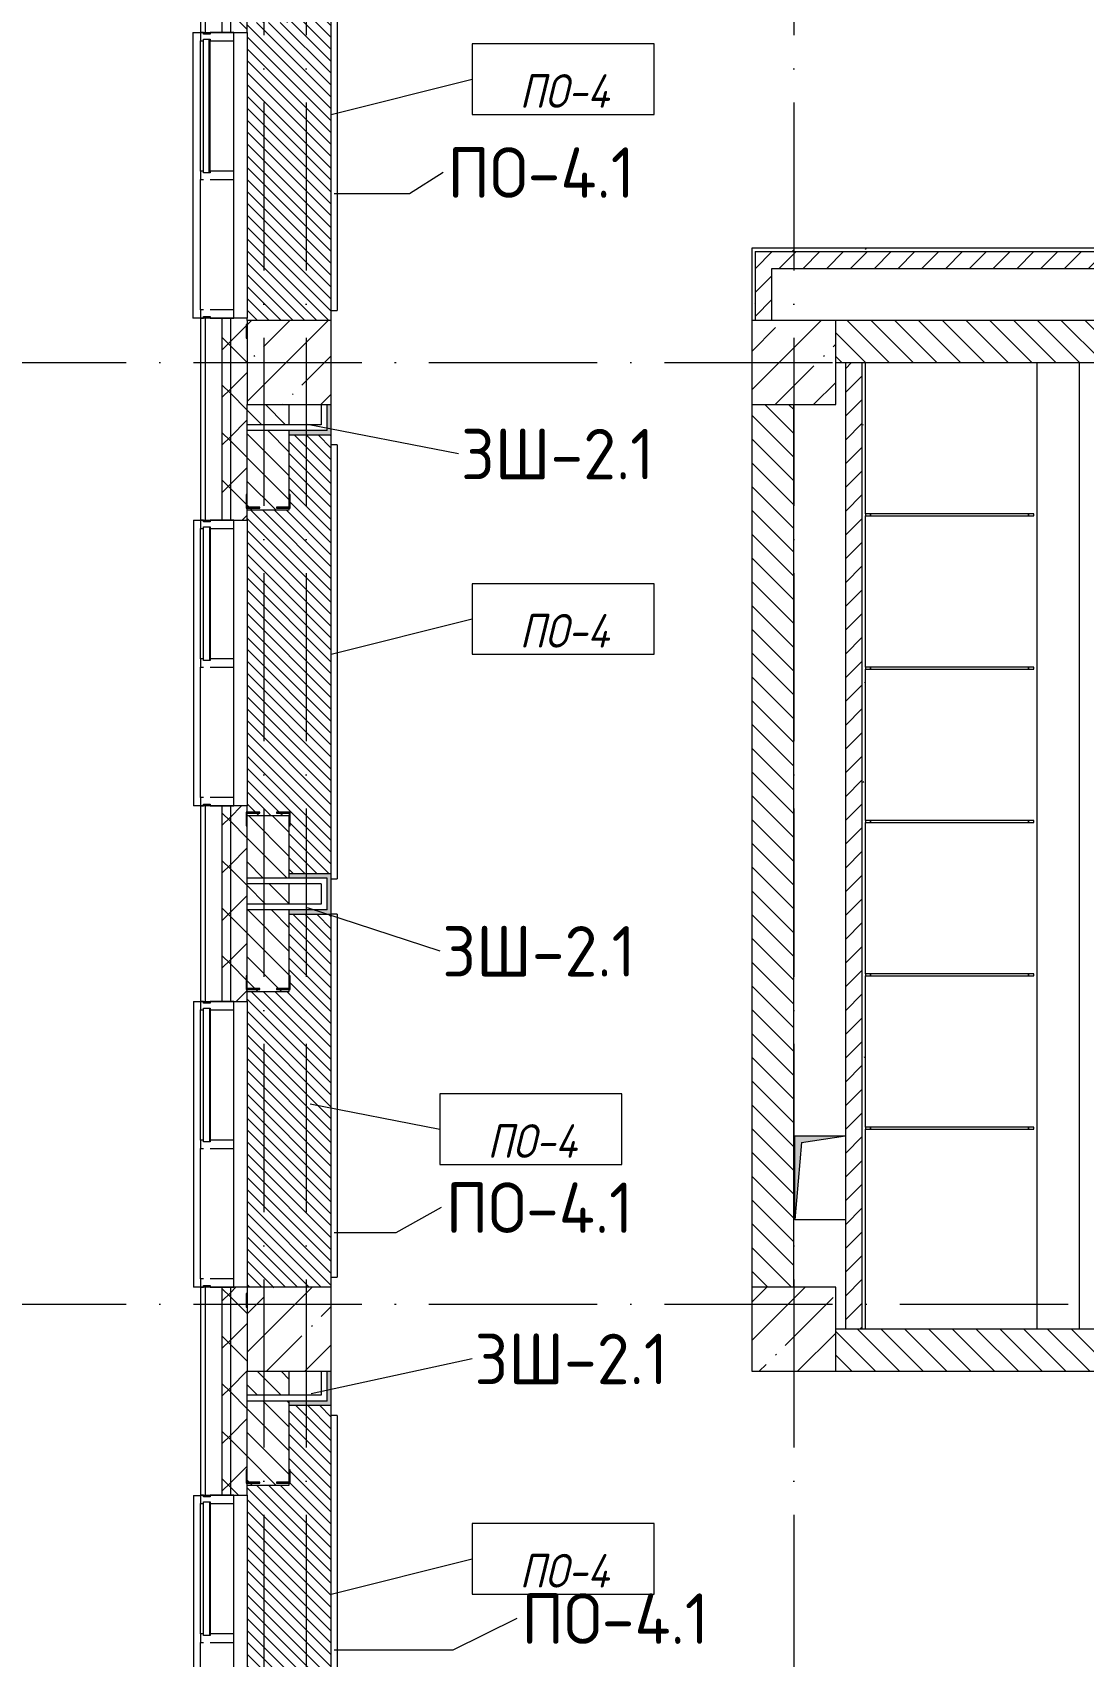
# Model space of a CAD drawing. Header units: millimetres. Extents: x -6467 to 105918, y -7090 to 92481.
# Drawn here: x 73224 to 79473, y 44235 to 53894 of the extents above; entities that cross this region are included whole.
import ezdxf

# ---------------------------------------------------------------- set-up
doc = ezdxf.new("R2010")
doc.units = ezdxf.units.MM
doc.linetypes.add('50_200_ШТРИХ_1Т_ш5_п1_п1_', pattern=[1400, 1000, -200, 0, -200])
for name, color, linetype, lineweight in [('A-FLOR', 7, 'Continuous', 9), ('A-FLOR-IDEN', 7, 'Continuous', 9), ('A-GLAZ', 7, 'Continuous', 5), ('A-GLAZ-CWMG', 7, 'Continuous', 9), ('A-GLAZ-CWMG-1', 7, 'Continuous', 20), ('A-WALL', 7, 'Continuous', 5), ('A-WALL-FNSH-1', 7, 'Continuous', 5), ('A-WALL-IDEN', 7, 'Continuous', 9), ('I-WALL', 7, 'Continuous', 5), ('S-COLS', 7, 'Continuous', 9), ('S-COLS-1', 7, 'Continuous', 5)]:
    doc.layers.add(name, color=color, linetype=linetype, lineweight=lineweight)
for name, color, linetype, lineweight, true_color in [('A-FLOR-PATT-1', 7, 'Continuous', 5, 0xd61c12), ('A-GENM-1', 7, 'Continuous', 9, 0xaaaaaa), ('A-GENM-2', 7, 'Continuous', 20, 0xaaaaaa), ('A-WALL-1', 7, 'Continuous', 5, 0x77b143), ('I-WALL-1', 7, 'Continuous', 5, 0x787878), ('M-EQPM-1', 7, 'Continuous', 9, 0xaaaaaa), ('M-EQPM-2', 7, 'Continuous', 9, 0xe2e2e2), ('Оси-3', 7, '50_200_ШТРИХ_1Т_ш5_п1_п1_', 9, 0xaaaaaa)]:
    doc.layers.add(name, color=color, linetype=linetype, lineweight=lineweight, true_color=true_color)
doc.styles.add('GOST Common', font='GOST_Common.ttf', dxfattribs={"height": 300})
doc.styles.add('GOST Common_I', font='GOST_Common Italic.ttf', dxfattribs={"width": 0.9, "height": 200})
pattern_1 = [(135, (0, 0), (-70.71068, -70.71068), [])]
pattern_2 = [(45, (0, 0), (-141.42136, 141.42136), []), (135, (0, 0), (-141.42136, -141.42136), [])]
pattern_3 = [(45, (0, 0), (-70.71068, 70.71068), [])]
pattern_4 = [(0, (0, 0), (406.4, 101.6), [6.706, -298.094, 6.706, -298.094, -1625.6]), (0, (0, 0), (406.4, 101.6), [-609.6, 6.706, -602.894, 6.706, -298.094, -711.2]), (0, (0, 0), (406.4, 101.6), [-1524, 6.706, -196.494, 6.706, -501.294]), (120, (152.4, 50.8), (-291.18818, 301.15272), [6.706, -298.094, 6.706, -298.094, -1625.6]), (120, (152.4, 50.8), (-291.18818, 301.15272), [-609.6, 6.706, -602.894, 6.706, -298.094, -711.2]), (120, (152.4, 50.8), (-291.18818, 301.15272), [-1524, 6.706, -196.494, 6.706, -501.294]), (240, (203.2, 254), (-115.21182, -402.75272), [6.706, -298.094, 6.706, -298.094, -1625.6]), (240, (203.2, 254), (-115.21182, -402.75272), [-609.6, 6.706, -602.894, 6.706, -298.094, -711.2]), (240, (203.2, 254), (-115.21182, -402.75272), [-1524, 6.706, -196.494, 6.706, -501.294])]

# ---------------------------------------------------------------- blocks, each defined once
blk = doc.blocks.new('BSC_Колонна _Прямоугольная - 500х500-V43-АИ_План этажа Радиаторы_2')
at = {"layer": 'S-COLS-1'}
h = blk.add_hatch(dxfattribs=at)
h.set_pattern_fill('FP_71', color=256, style=0, pattern_type=2)
h.set_pattern_definition([(315, (-51931.04, 74750), (228.0985, 228.0985), []), (315, (-51931.04, 74521.9), (228.0985, 228.0985), [403.225, -80.645, 6.706, -73.939])])
h.paths.add_polyline_path([(-250, 250), (-250, -250), (250, -250), (250, 250), (-152.2, 250)])
for p, q in [((250, 250), (-250, 250)), ((-250, 250), (-250, -250)), ((250, -250), (250, 250)), ((-250, -250), (250, -250))]:
    blk.add_line(p, q, dxfattribs=at)
blk = doc.blocks.new('BSC_Колонна _Прямоугольная - 500х500-22407420-АИ_План этажа Радиаторы_2')
at = {"layer": 'S-COLS-1'}
h = blk.add_hatch(dxfattribs=at)
h.set_pattern_fill('FP_134', color=256, style=0, pattern_type=2)
h.set_pattern_definition([(45, (-77750, -51931.04), (-228.0985, 228.0985), []), (45, (-77521.9, -51931.04), (-228.0985, 228.0985), [403.225, -80.645, 6.706, -73.939])])
h.paths.add_polyline_path([(-250, -250), (250, -250), (250, 250), (-250, 250)])
for p, q in [((250, 250), (-250, 250)), ((-250, 250), (-250, -250)), ((250, -250), (250, 250)), ((-250, -250), (250, -250))]:
    blk.add_line(p, q, dxfattribs=at)
blk = doc.blocks.new('Прямоугольный импост - Импост структурный с накладкой - 180мм-22437111-АИ_План этажа Радиаторы_2')
at = {"layer": 'A-GLAZ-CWMG-1'}
for p, q in [((-50, 0), (-50, 17)), ((-50, 17), (0, 17)), ((0, 0), (-10, 0)), ((-10, 0), (-10, -40)), ((0, 17), (0, 0)), ((-50, -180), (-50, -40)), ((-10, -40), (0, -40)), ((0, -40), (0, -180)), ((0, -180), (-50, -180))]:
    blk.add_line(p, q, dxfattribs=at)
blk = doc.blocks.new('Прямоугольный импост - Импост структурный с накладкой - 180мм-V236-АИ_План этажа Радиаторы_2')
at = {"layer": 'A-GLAZ-CWMG'}
for p, q in [((74223, 53069), (74223, 53844)), ((74240, 53069), (74240, 53844)), ((74277, 53844), (74280, 53844)), ((74280, 53069), (74280, 53844)), ((74420, 53069), (74420, 53844)), ((74280, 53069), (74277, 53069))]:
    blk.add_line(p, q, dxfattribs=at)
blk = doc.blocks.new('Прямоугольный импост - Импост структурный с накладкой - 180мм-V231-АИ_План этажа Радиаторы_2')
at = {"layer": 'A-GLAZ-CWMG'}
for p, q in [((49825, 55111), (49050, 55111)), ((49825, 54931), (49050, 54931)), ((49825, 54914), (49050, 54914))]:
    blk.add_line(p, q, dxfattribs=at)
blk = doc.blocks.new('Прямоугольный импост - Импост структурный с накладкой - 180мм-V232-АИ_План этажа Радиаторы_2')
at = {"layer": 'A-GLAZ-CWMG'}
for p, q in [((6637, 55111), (5862, 55111)), ((6637, 54914), (5862, 54914))]:
    blk.add_line(p, q, dxfattribs=at)
blk = doc.blocks.new('Прямоугольный импост - Импост структурный с накладкой - 180мм-V237-АИ_План этажа Радиаторы_2')
at = {"layer": 'A-GLAZ-CWMG-1'}
for p, q in [((-25, 0), (-25, 17)), ((-25, 17), (25, 17)), ((-15, 0), (-25, 0)), ((-15, -40), (-15, 0)), ((25, 17), (25, 0)), ((-25, -180), (-25, -40)), ((-25, -40), (-15, -40)), ((25, -40), (25, -180)), ((25, -180), (-25, -180))]:
    blk.add_line(p, q, dxfattribs=at)
blk = doc.blocks.new('Прямоугольный импост - Импост структурный с накладкой - 180мм-22437157-АИ_План этажа Радиаторы_2')
at = {"layer": 'A-GLAZ-CWMG-1'}
for p, q in [((0, 17), (-50, 17)), ((-50, 17), (-50, 0)), ((-50, 0), (-40, 0)), ((-40, 0), (-40, -40)), ((-10, -40), (-10, 0)), ((-10, 0), (0, 0)), ((0, 0), (0, 17)), ((-40, -40), (-50, -40)), ((-50, -40), (-50, -180)), ((0, -40), (-10, -40)), ((0, -180), (0, -40)), ((-50, -180), (0, -180))]:
    blk.add_line(p, q, dxfattribs=at)
blk = doc.blocks.new('BSC_Колонна _Прямоугольная - 500х500-V319-АИ_План этажа Радиаторы_2')
at = {"layer": 'S-COLS-1'}
h = blk.add_hatch(dxfattribs=at)
h.set_pattern_fill('FP_215', color=256, style=0, pattern_type=2)
h.set_pattern_definition([(315, (-46181.04, 74750), (228.0985, 228.0985), []), (315, (-46181.04, 74521.9), (228.0985, 228.0985), [403.225, -80.645, 6.706, -73.939])])
h.paths.add_polyline_path([(-250, 250), (-250, -250), (250, -250), (250, 250), (-33.6, 250)])
for p, q in [((250, 250), (-250, 250)), ((-250, 250), (-250, -250)), ((250, -250), (250, 250)), ((-250, -250), (250, -250))]:
    blk.add_line(p, q, dxfattribs=at)
blk = doc.blocks.new('BSC_Колонна _Прямоугольная - 500х500-V320-АИ_План этажа Радиаторы_2')
at = {"layer": 'S-COLS-1'}
h = blk.add_hatch(dxfattribs=at)
h.set_pattern_fill('FP_216', color=256, style=0, pattern_type=2)
h.set_pattern_definition([(45, (-77750, -46181.04), (-228.0985, 228.0985), []), (45, (-77521.9, -46181.04), (-228.0985, 228.0985), [403.225, -80.645, 6.706, -73.939])])
h.paths.add_polyline_path([(-250, -250), (250, -250), (250, 250), (-250, 250)])
for p, q in [((250, 250), (-250, 250)), ((-250, 250), (-250, -250)), ((250, -250), (250, 250)), ((-250, -250), (250, -250))]:
    blk.add_line(p, q, dxfattribs=at)
blk = doc.blocks.new('Канал вертикальный прямоугольный - Шахта - значок проема-24087364-АИ_План этажа Радиаторы_2')
at = {"layer": 'M-EQPM-2'}
blk.add_hatch(color=256, dxfattribs=at).paths.add_polyline_path([(-150, -250), (-110, 210), (150, 250), (-150, 250)])
at = {"layer": 'M-EQPM-1'}
for p, q in [((-150, -250), (-150, 250)), ((-150, 250), (150, 250)), ((-110, 210), (-150, -250)), ((-110, 210), (150, 250)), ((150, 250), (150, -250)), ((150, -250), (-150, -250))]:
    blk.add_line(p, q, dxfattribs=at)
blk = doc.blocks.new('Фахверк _газобетон торцы_404 - Фахверк _газобетон торцы_-25579120-АИ_План этажа Радиаторы_2')
at = {"layer": 'A-GENM-2'}
for p, q in [((89406, 11134.7), (89325, 11134.7)), ((89325, 11134.7), (89325, 11128.7)), ((89406, 11128.7), (89406, 11134.7))]:
    blk.add_line(p, q, dxfattribs=at)
blk = doc.blocks.new('Фахверк _газобетон торцы_439 - Фахверк _газобетон торцы_-25579166-АИ_План этажа Радиаторы_2')
at = {"layer": 'A-GENM-2'}
for p, q in [((89406, 11134.7), (89325, 11134.7)), ((89325, 11134.7), (89325, 11128.7)), ((89325, 11128.7), (89400, 11128.7)), ((89400, 11128.7), (89400, 11053.7)), ((89406, 11053.7), (89406, 11134.7)), ((89400, 11053.7), (89406, 11053.7)), ((89400, 10953.7), (89400, 10878.7)), ((89406, 10953.7), (89400, 10953.7)), ((89406, 10872.7), (89406, 10953.7)), ((89400, 10878.7), (89325, 10878.7)), ((89325, 10878.7), (89325, 10872.7)), ((89325, 10872.7), (89406, 10872.7))]:
    blk.add_line(p, q, dxfattribs=at)
blk = doc.blocks.new('Фахверк _газобетон торцы_466 - Фахверк _газобетон торцы_-25579186-АИ_План этажа Радиаторы_2')
at = {"layer": 'A-GENM-2'}
for p, q in [((89406, 11134.7), (89325, 11134.7)), ((89325, 11134.7), (89325, 11128.7)), ((89325, 11128.7), (89400, 11128.7)), ((89400, 11128.7), (89400, 11053.7)), ((89406, 11053.7), (89406, 11134.7)), ((89400, 11053.7), (89406, 11053.7)), ((89400, 10953.7), (89400, 10878.7)), ((89406, 10953.7), (89400, 10953.7)), ((89406, 10872.7), (89406, 10953.7)), ((89400, 10878.7), (89325, 10878.7)), ((89325, 10878.7), (89325, 10872.7)), ((89325, 10872.7), (89406, 10872.7))]:
    blk.add_line(p, q, dxfattribs=at)
blk = doc.blocks.new('Фахверк _газобетон торцы_467 - Фахверк _газобетон торцы_-25579212-АИ_План этажа Радиаторы_2')
at = {"layer": 'A-GENM-2'}
for p, q in [((89406, 11134.7), (89325, 11134.7)), ((89325, 11134.7), (89325, 11128.7)), ((89406, 11128.7), (89406, 11134.7))]:
    blk.add_line(p, q, dxfattribs=at)
blk = doc.blocks.new('Фахверк _газобетон торцы_468 - Фахверк _газобетон торцы_-25579232-АИ_План этажа Радиаторы_2')
at = {"layer": 'A-GENM-2'}
for p, q in [((89406, 11134.7), (89325, 11134.7)), ((89325, 11134.7), (89325, 11128.7)), ((89325, 11128.7), (89400, 11128.7)), ((89400, 11128.7), (89400, 11053.7)), ((89406, 11053.7), (89406, 11134.7)), ((89400, 11053.7), (89406, 11053.7)), ((89400, 10953.7), (89400, 10878.7)), ((89406, 10953.7), (89400, 10953.7)), ((89406, 10872.7), (89406, 10953.7)), ((89400, 10878.7), (89325, 10878.7)), ((89325, 10878.7), (89325, 10872.7)), ((89325, 10872.7), (89406, 10872.7))]:
    blk.add_line(p, q, dxfattribs=at)
blk = doc.blocks.new('Фахверк _газобетон торцы_470 - Фахверк _газобетон торцы_-25579278-АИ_План этажа Радиаторы_2')
at = {"layer": 'A-GENM-2'}
for p, q in [((89406, 11134.7), (89325, 11134.7)), ((89325, 11134.7), (89325, 11128.7)), ((89325, 11128.7), (89400, 11128.7)), ((89400, 11128.7), (89400, 11053.7)), ((89406, 11053.7), (89406, 11134.7)), ((89400, 11053.7), (89406, 11053.7)), ((89400, 10953.7), (89400, 10878.7)), ((89406, 10953.7), (89400, 10953.7)), ((89406, 10872.7), (89406, 10953.7)), ((89400, 10878.7), (89325, 10878.7)), ((89325, 10878.7), (89325, 10872.7)), ((89325, 10872.7), (89406, 10872.7))]:
    blk.add_line(p, q, dxfattribs=at)
blk = doc.blocks.new('Отлив_СКБ - Отлив витража-V402-АИ_План этажа Радиаторы_2')
at = {"layer": 'A-GLAZ'}
for p, q in [((0, 54), (0, 100)), ((1700, 100), (0, 100)), ((1700, 100), (1700, 54)), ((0, 2), (10, 2)), ((865, 2), (1660, 2)), ((1690, 2), (1700, 2)), ((10, 0), (0, 0)), ((1660, 0), (865, 0)), ((1700, 0), (1690, 0))]:
    blk.add_line(p, q, dxfattribs=at)
blk = doc.blocks.new('Отлив_СКБ - Отлив витража-V403-АИ_План этажа Радиаторы_2')
at = {"layer": 'A-GLAZ'}
for p, q in [((0, 57), (0, 100)), ((1700, 100), (0, 100)), ((1700, 100), (1700, 57)), ((0, 2), (10, 2)), ((865, 2), (1660, 2)), ((1690, 2), (1700, 2)), ((1650, 0), (875, 0))]:
    blk.add_line(p, q, dxfattribs=at)
blk = doc.blocks.new('Отлив_СКБ - Отлив витража-V415-АИ_План этажа Радиаторы_2')
at = {"layer": 'A-GLAZ'}
for p, q in [((0, 57), (0, 100)), ((1700, 100), (0, 100)), ((1700, 100), (1700, 57)), ((1, 2), (11, 2)), ((866, 2), (1661, 2)), ((1691, 2), (1700, 2)), ((1700, 40), (1700, 2)), ((1700, 2), (1700, 0)), ((1651, 0), (876, 0))]:
    blk.add_line(p, q, dxfattribs=at)
blk = doc.blocks.new('SMP_ДушеваяПерегородка_P1 - Туалетная кабинка 5-29264494-АИ_План этажа Радиаторы_2')
at = {"layer": 'M-EQPM-1'}
for p, q in [((6, 1059.9), (-6, 1059.9)), ((-6, 1059.9), (-6, 1029.9)), ((6, 1029.9), (-6, 1029.9)), ((-6, 1029.9), (-6, 90)), ((-6, 1029.9), (6, 1029.9)), ((6, 1029.9), (6, 1059.9)), ((6, 90), (6, 1029.9)), ((-6, 90), (6, 90)), ((6, 90), (-6, 90)), ((-6, 90), (-6, 60)), ((-6, 60), (6, 60)), ((6, 60), (6, 90))]:
    blk.add_line(p, q, dxfattribs=at)
blk = doc.blocks.new('AAR_СКБ_Марка_Перекрытия_1 мм - Марка пола-27961726-АИ_План этажа Радиаторы_2')
at = {"layer": 'A-FLOR-IDEN'}
for p, q in [((2.723, 2.101), (-2.69, 2.101)), ((-2.69, 2.101), (-2.69, 0)), ((2.723, 0), (2.723, 2.101)), ((-2.69, 0), (2.723, 0))]:
    blk.add_line(p, q, dxfattribs=at)

msp = doc.modelspace()

# ---------------------------------------------------------------- hatches: boundary and pattern name
at = {"layer": 'A-FLOR-PATT-1'}
h = msp.add_hatch(dxfattribs=at)
h.set_pattern_fill('FP_312', color=256, style=0, pattern_type=2)
h.set_pattern_definition([(315, (74750, 53406.04), (35.3553, 35.3553), [])])
h.paths.add_polyline_path([(74500, 52181), (75000, 52181), (75000, 54631), (74750, 54631), (74750, 54046), (74756, 54046), (74754.1, 53965), (74750, 53965), (74750, 53954), (74500, 53954), (74500, 52194)])
h = msp.add_hatch(dxfattribs=at)
h.set_pattern_fill('FP_313', color=256, style=0, pattern_type=2)
h.set_pattern_definition([(315, (74750, 49056.04), (35.3553, 35.3553), [])])
h.paths.add_polyline_path([(74975, 48890), (75000, 48890), (75000, 51501), (74750, 51501), (74750, 51146), (74756, 51146), (74756, 51065), (74750, 51065), (74750, 51054), (74500, 51054), (74500, 49257), (74575, 49257), (74575, 49251), (74500, 49251), (74500, 49234), (74750, 49234), (74750, 49251), (74675, 49251), (74675, 49257), (74756, 49257), (74756, 49176), (74750, 49176), (74750, 48890)])
h = msp.add_hatch(dxfattribs=at)
h.set_pattern_fill('FP_381', color=256, style=0, pattern_type=2)
h.set_pattern_definition([(315, (74750, 47540.54), (35.3553, 35.3553), [])])
h.paths.add_polyline_path([(74666.6, 46431), (75000, 46431), (75000, 48650), (74750, 48650), (74750, 48283), (74756, 48283), (74756, 48202), (74750, 48202), (74750, 48191), (74500, 48191), (74500, 46431)])
h = msp.add_hatch(dxfattribs=at)
h.set_pattern_fill('FP_314', color=256, style=0, pattern_type=2)
h.set_pattern_definition([(315, (74750, 44706.04), (35.3553, 35.3553), [])])
h.paths.add_polyline_path([(74500, 43481), (75000, 43481), (75000, 45728.8), (74750, 45728.8), (74750, 45346), (74756, 45346), (74755.8, 45265), (74750, 45265), (74750, 45254), (74500, 45254), (74500, 43494)])
at = {"layer": 'A-WALL'}
h = msp.add_hatch(dxfattribs=at)
h.set_pattern_fill('FP_125', color=256, style=0, pattern_type=2)
h.set_pattern_definition(pattern_2)
h.paths.add_polyline_path([(74500, 42931), (74500, 43494), (74400, 43494), (74400, 42931)])
h.paths.add_polyline_path([(74500, 45194), (74500, 46431), (74400, 46431), (74400, 45194)])
h.paths.add_polyline_path([(74400, 48131), (74500, 48131), (74500, 49294), (74400, 49294), (74400, 48259.2)])
h.paths.add_polyline_path([(74400, 50994), (74500, 50994), (74500, 52194), (74400, 52194), (74400, 51074.9)])
h.paths.add_polyline_path([(74400, 53894), (74500, 53894), (74500, 55181), (74400, 55181), (74400, 54594.6)])
h = msp.add_hatch(dxfattribs=at)
h.set_pattern_fill('FP_125', color=256, style=0, pattern_type=2)
h.set_pattern_definition(pattern_2)
h.paths.add_polyline_path([(74400, 42931), (74400, 43494), (74350, 43494), (74350, 42931)])
h.paths.add_polyline_path([(74400, 45194), (74400, 46431), (74350, 46431), (74350, 45194)])
h.paths.add_polyline_path([(74400, 48131), (74400, 49294), (74350, 49294), (74350, 48131)])
h.paths.add_polyline_path([(74400, 50994), (74400, 52194), (74350, 52194), (74350, 50994)])
h.paths.add_polyline_path([(74350, 53894), (74400, 53894), (74400, 55081), (74350, 55081), (74350, 54594.6)])
at = {"layer": 'A-WALL-1'}
for points in [[(75000, 51501), (75000, 51681), (74975, 51681), (74975, 51501)], [(74975, 51501), (74975, 51526), (74750, 51526), (74750, 51501), (74940, 51501)], [(74975, 48865), (75000, 48865), (75000, 48890), (74750, 48890), (74750, 48865)], [(75000, 48650), (75000, 48865), (74975, 48865), (74975, 48650)], [(74750, 48650), (74975, 48650), (74975, 48675), (74750, 48675)], [(75000, 45728.8), (75000, 45931), (74975, 45931), (74975, 45728.8)], [(74750, 45728.8), (74975, 45728.8), (74975, 45753.8), (74750, 45753.8)]]:
    msp.add_hatch(color=256, dxfattribs=at).paths.add_polyline_path(points)
at = {"layer": 'I-WALL'}
h = msp.add_hatch(dxfattribs=at)
h.set_pattern_fill('FP_2', color=256, style=0, pattern_type=2)
h.set_pattern_definition(pattern_1)
h.paths.add_polyline_path([(74750, 42931), (74750, 42981), (74500, 42981), (74500, 42931)])
h.paths.add_polyline_path([(74500, 45254), (74750, 45254), (74750, 45753.8), (74500, 45753.8), (74500, 45443.5)])
h.paths.add_polyline_path([(74500, 45788.8), (74750, 45788.8), (74750, 45931), (74500, 45931)])
h.paths.add_polyline_path([(74500, 48191), (74750, 48191), (74750, 48675), (74500, 48675), (74500, 48259.2)])
h.paths.add_polyline_path([(74750, 48710), (74750, 48830), (74500, 48830), (74500, 48710), (74666.6, 48710)])
h.paths.add_polyline_path([(74750, 48865), (74750, 49234), (74500, 49234), (74500, 48865), (74666.6, 48865)])
h.paths.add_polyline_path([(74750, 51054), (74750, 51526), (74500, 51526), (74500, 51054)])
h.paths.add_polyline_path([(74750, 51561), (74750, 51681), (74500, 51681), (74500, 51561)])
h.paths.add_polyline_path([(74750, 53954), (74750, 54591), (74500, 54591), (74500, 53954)])
h = msp.add_hatch(dxfattribs=at)
h.set_pattern_fill('FP_4', color=256, style=0, pattern_type=2)
h.set_pattern_definition(pattern_3)
h.paths.add_polyline_path([(83350, 52491), (83350, 52591), (77520, 52591), (77520, 52491), (82556.3, 52491)])
h = msp.add_hatch(dxfattribs=at)
h.set_pattern_fill('FP_4', color=256, style=0, pattern_type=2)
h.set_pattern_definition(pattern_3)
h.paths.add_polyline_path([(77520, 52181), (77620, 52181), (77620, 52491), (77520, 52491)])
h = msp.add_hatch(dxfattribs=at)
h.set_pattern_fill('FP_2', color=256, style=0, pattern_type=2)
h.set_pattern_definition(pattern_1)
h.paths.add_polyline_path([(81588, 51931), (81720, 51931), (81720, 52181), (78000, 52181), (78000, 51931), (81576, 51931)])
h = msp.add_hatch(dxfattribs=at)
h.set_pattern_fill('FP_4', color=256, style=0, pattern_type=2)
h.set_pattern_definition(pattern_3)
h.paths.add_polyline_path([(78157, 49601), (78157, 51931), (78057, 51931), (78057, 49601)])
h = msp.add_hatch(dxfattribs=at)
h.set_pattern_fill('FP_2', color=256, style=0, pattern_type=2)
h.set_pattern_definition(pattern_1)
h.paths.add_polyline_path([(77739.1, 46431), (77750, 46431), (77750, 51681), (77500, 51681), (77500, 46431)])
h = msp.add_hatch(dxfattribs=at)
h.set_pattern_fill('FP_4', color=256, style=0, pattern_type=2)
h.set_pattern_definition(pattern_3)
h.paths.add_polyline_path([(78157, 46181), (78157, 49601), (78057, 49601), (78057, 46181)])
h = msp.add_hatch(dxfattribs=at)
h.set_pattern_fill('FP_2', color=256, style=0, pattern_type=2)
h.set_pattern_definition(pattern_1)
h.paths.add_polyline_path([(88750, 45931), (88750, 46181), (86800, 46181), (86800, 45931), (86805, 45931)])
h.paths.add_polyline_path([(85645, 45931), (85650, 45931), (85650, 46181), (83400, 46178.8), (83400, 45931)])
h.paths.add_polyline_path([(82900, 45931), (82900, 46181), (78000, 46181), (78000, 45931), (82556.3, 45931)])
at = {"layer": 'I-WALL-1'}
h = msp.add_hatch(dxfattribs=at)
h.set_pattern_fill('FP_3', color=256, style=0, pattern_type=2)
h.set_pattern_definition(pattern_4)
h.paths.add_polyline_path([(82556.3, 52591), (83450, 52591), (83450, 52611), (77500, 52611), (77500, 52591), (81725.8, 52591)])
h = msp.add_hatch(dxfattribs=at)
h.set_pattern_fill('FP_3', color=256, style=0, pattern_type=2)
h.set_pattern_definition(pattern_4)
h.paths.add_polyline_path([(77520, 52181), (77520, 52591), (77500, 52591), (77500, 52181)])
h = msp.add_hatch(dxfattribs=at)
h.set_pattern_fill('FP_3', color=256, style=0, pattern_type=2)
h.set_pattern_definition(pattern_4)
h.paths.add_polyline_path([(78177, 49601), (78177, 51931), (78157, 51931), (78157, 49601)])
h = msp.add_hatch(dxfattribs=at)
h.set_pattern_fill('FP_3', color=256, style=0, pattern_type=2)
h.set_pattern_definition(pattern_4)
h.paths.add_polyline_path([(78177, 46181), (78177, 49601), (78157, 49601), (78157, 46181)])

# ---------------------------------------------------------------- linework, layer by layer
at = {"layer": 'A-FLOR'}
for p, q in [((75000, 52181), (75000, 54631)), ((74500, 53894), (74500, 52194)), ((75000, 48890), (75000, 51501)), ((74500, 50994), (74500, 49294)), ((75000, 46431), (75000, 48650)), ((74500, 48131), (74500, 46431)), ((75000, 43481), (75000, 45728.8)), ((74500, 45194), (74500, 43494))]:
    msp.add_line(p, q, dxfattribs=at)
at = {"layer": 'A-FLOR-IDEN'}
for p, q in [((75000, 53406), (75837.8, 53616.2)), ((75000, 50195.5), (75837.8, 50405.7)), ((74875.3, 47522.7), (75646.2, 47370.8)), ((75000, 44604.9), (75837.8, 44815))]:
    msp.add_line(p, q, dxfattribs=at)
at = {"layer": 'A-WALL'}
for p, q in [((74400, 55081), (74400, 53894)), ((74350, 55031), (74350, 53894)), ((74250, 54931), (74250, 53894)), ((75035, 54571), (75035, 52241)), ((77520, 52591), (83450, 52591)), ((77520, 52591), (77520, 52181)), ((74250, 52194), (74250, 50994)), ((74350, 52194), (74350, 50994)), ((74400, 52194), (74400, 50994)), ((75000, 52241), (75035, 52241)), ((82900, 52181), (78000, 52181)), ((78000, 51931), (82900, 51931)), ((78157, 46181), (78157, 51931)), ((79197, 46181), (79197, 51931)), ((79447, 51931), (79447, 46181)), ((74750, 51561), (74750, 51681)), ((74940, 51681), (74940, 51561)), ((74975, 51526), (74975, 51681)), ((77500, 51681), (77500, 46431)), ((77750, 46431), (77750, 51681)), ((74940, 51561), (74500, 51561)), ((74975, 51526), (74500, 51526)), ((74750, 51054), (74750, 51526)), ((75035, 51441), (75000, 51441)), ((75035, 51441), (75035, 48860)), ((74500, 51054), (74750, 51054)), ((74250, 49294), (74250, 48131)), ((74350, 49294), (74350, 48131)), ((74400, 49294), (74400, 48131)), ((74750, 49234), (74500, 49234)), ((74750, 48865), (74750, 49234)), ((74975, 48865), (74500, 48865)), ((74940, 48830), (74500, 48830)), ((74750, 48710), (74750, 48830)), ((74940, 48830), (74940, 48710)), ((74975, 48675), (74975, 48865)), ((75000, 48860), (75035, 48860)), ((74940, 48710), (74500, 48710)), ((74975, 48675), (74500, 48675)), ((74750, 48191), (74750, 48675)), ((75035, 48650), (75000, 48650)), ((75035, 48650), (75035, 46491)), ((74500, 48191), (74750, 48191)), ((75000, 46491), (75035, 46491)), ((74250, 46431), (74250, 45194)), ((74350, 46431), (74350, 45194)), ((74400, 46431), (74400, 45194)), ((82900, 46181), (78000, 46181)), ((74750, 45788.8), (74750, 45931)), ((74940, 45931), (74940, 45788.8)), ((74975, 45753.8), (74975, 45931)), ((78000, 45931), (82900, 45931)), ((74940, 45788.8), (74500, 45788.8)), ((74975, 45753.8), (74500, 45753.8)), ((74750, 45254), (74750, 45753.8)), ((75035, 45668.8), (75000, 45668.8)), ((75035, 45668.8), (75035, 43541)), ((74500, 45254), (74750, 45254))]:
    msp.add_line(p, q, dxfattribs=at)
at = {"layer": 'A-WALL-FNSH-1'}
for p, q in [((74223, 54904), (74223, 53894)), ((74500, 53894), (74500, 54631)), ((74223, 53894), (74500, 53894)), ((83470, 52611), (77500, 52611)), ((77500, 52611), (77500, 52181)), ((77620, 52491), (83350, 52491)), ((77620, 52181), (77620, 52491)), ((74500, 52194), (74223, 52194)), ((74223, 52194), (74223, 50994)), ((74500, 52181), (74500, 52194)), ((78057, 51931), (78057, 46181)), ((78177, 51031), (78177, 51931)), ((74500, 50994), (74500, 51681)), ((75000, 51501), (75000, 51681)), ((74750, 51501), (75000, 51501)), ((78177, 50119), (78177, 51019)), ((74223, 50994), (74500, 50994)), ((78177, 49207), (78177, 50107)), ((74500, 49294), (74223, 49294)), ((74223, 49294), (74223, 48131)), ((74500, 48131), (74500, 49294)), ((78177, 48295), (78177, 49195)), ((75000, 48890), (74750, 48890)), ((75000, 48650), (75000, 48890)), ((74750, 48650), (75000, 48650)), ((78177, 47383), (78177, 48283)), ((74223, 48131), (74500, 48131)), ((78177, 46181), (78177, 47371)), ((74500, 46431), (74223, 46431)), ((74223, 46431), (74223, 45194)), ((74500, 45194), (74500, 45931)), ((75000, 45728.8), (75000, 45931)), ((74750, 45728.8), (75000, 45728.8)), ((74223, 45194), (74500, 45194))]:
    msp.add_line(p, q, dxfattribs=at)
at = {"layer": 'A-WALL-IDEN'}
for p, q in [((75465.1, 52935.8), (75666, 53064.2)), ((75017.5, 52935.8), (75465.1, 52935.8)), ((74858, 51563.5), (75757.1, 51389.9)), ((74856.7, 48690.5), (75646.2, 48432.6)), ((75386.7, 46756.2), (75656.2, 46907.6)), ((75017.5, 46756.2), (75386.7, 46756.2)), ((74879.7, 45798.3), (75837.8, 46008.1)), ((75724.7, 44275.4), (76106.3, 44463.4)), ((75017.5, 44275.4), (75724.7, 44275.4))]:
    msp.add_line(p, q, dxfattribs=at)
at = {"layer": 'Оси-3'}
for p, q in [((74600, 91281), (74600, 11331)), ((74850, 91281), (74850, 11331)), ((77750, 91281), (77750, 9331)), ((68580.7, 51931), (104718, 51931)), ((68580.7, 46331), (90318.8, 46331))]:
    msp.add_line(p, q, dxfattribs=at)

# ---------------------------------------------------------------- block references
at = {"layer": 'A-FLOR-IDEN', "xscale": 199.9999999999999, "yscale": 199.9999999999999, "zscale": 199.9999999999999}
for p in [(76375.7, 53406), (76375.7, 50195.5), (76184.1, 47160.7), (76375.7, 44604.9)]:
    msp.add_blockref('AAR_СКБ_Марка_Перекрытия_1 мм - Марка пола-27961726-АИ_План этажа Радиаторы_2', p, dxfattribs=at)
at = {"layer": 'A-GENM-1'}
for name, p, rotation in [('Фахверк _газобетон торцы_404 - Фахверк _газобетон торцы_-25579120-АИ_План этажа Радиаторы_2', (85628.7, -37249), 89.99999999999974), ('Фахверк _газобетон торцы_466 - Фахверк _газобетон торцы_-25579186-АИ_План этажа Радиаторы_2', (63621.3, 140471), 270.0000000000001), ('Фахверк _газобетон торцы_439 - Фахверк _газобетон торцы_-25579166-АИ_План этажа Радиаторы_2', (85628.7, -40149), 89.99999999999974), ('Фахверк _газобетон торцы_468 - Фахверк _газобетон торцы_-25579232-АИ_План этажа Радиаторы_2', (63621.3, 137608), 270.0000000000001), ('Фахверк _газобетон торцы_467 - Фахверк _газобетон торцы_-25579212-АИ_План этажа Радиаторы_2', (85628.7, -43012), 89.99999999999974), ('Фахверк _газобетон торцы_470 - Фахверк _газобетон торцы_-25579278-АИ_План этажа Радиаторы_2', (63621.3, 134671), 270.0000000000001)]:
    msp.add_blockref(name, p, dxfattribs=dict(at, rotation=rotation))
at = {"layer": 'A-GLAZ', "rotation": 89.99999999999962}
for name, p in [('Отлив_СКБ - Отлив витража-V402-АИ_План этажа Радиаторы_2', (74277, 52194)), ('Отлив_СКБ - Отлив витража-V403-АИ_План этажа Радиаторы_2', (74280, 49294)), ('Отлив_СКБ - Отлив витража-V403-АИ_План этажа Радиаторы_2', (74280, 46431)), ('Отлив_СКБ - Отлив витража-V415-АИ_План этажа Радиаторы_2', (74280, 43493))]:
    msp.add_blockref(name, p, dxfattribs=at)
at = {"layer": 'A-GLAZ-CWMG'}
for name, p, rotation in [('Прямоугольный импост - Импост структурный с накладкой - 180мм-22437157-АИ_План этажа Радиаторы_2', (74240, 53894), 89.99999999999699), ('Прямоугольный импост - Импост структурный с накладкой - 180мм-V232-АИ_План этажа Радиаторы_2', (19309, 58881), 269.9999999999988), ('Прямоугольный импост - Импост структурный с накладкой - 180мм-22437157-АИ_План этажа Радиаторы_2', (74240, 50994), 89.99999999999699), ('Прямоугольный импост - Импост структурный с накладкой - 180мм-V231-АИ_План этажа Радиаторы_2', (19309, 99994), 269.9999999999983), ('Прямоугольный импост - Импост структурный с накладкой - 180мм-V232-АИ_План этажа Радиаторы_2', (19309, 55981), 269.9999999999988), ('Прямоугольный импост - Импост структурный с накладкой - 180мм-22437157-АИ_План этажа Радиаторы_2', (74240, 48131), 89.99999999999699), ('Прямоугольный импост - Импост структурный с накладкой - 180мм-V231-АИ_План этажа Радиаторы_2', (19309, 97131), 269.9999999999983), ('Прямоугольный импост - Импост структурный с накладкой - 180мм-V232-АИ_План этажа Радиаторы_2', (19309, 53118), 269.9999999999988), ('Прямоугольный импост - Импост структурный с накладкой - 180мм-22437157-АИ_План этажа Радиаторы_2', (74240, 45194), 89.99999999999699), ('Прямоугольный импост - Импост структурный с накладкой - 180мм-V231-АИ_План этажа Радиаторы_2', (19309, 94194), 269.9999999999983), ('Прямоугольный импост - Импост структурный с накладкой - 180мм-V232-АИ_План этажа Радиаторы_2', (19309, 50181), 269.9999999999988)]:
    msp.add_blockref(name, p, dxfattribs=dict(at, rotation=rotation))
msp.add_blockref('Прямоугольный импост - Импост структурный с накладкой - 180мм-V236-АИ_План этажа Радиаторы_2', (0, 0), dxfattribs=at)
at = {"layer": 'A-GLAZ-CWMG', "extrusion": (0, 0, -1), "rotation": 270.000000000003}
for name, p in [('Прямоугольный импост - Импост структурный с накладкой - 180мм-V237-АИ_План этажа Радиаторы_2', (-74240, 53044)), ('Прямоугольный импост - Импост структурный с накладкой - 180мм-22437111-АИ_План этажа Радиаторы_2', (-74240, 52194)), ('Прямоугольный импост - Импост структурный с накладкой - 180мм-V237-АИ_План этажа Радиаторы_2', (-74240, 50144)), ('Прямоугольный импост - Импост структурный с накладкой - 180мм-22437111-АИ_План этажа Радиаторы_2', (-74240, 49294)), ('Прямоугольный импост - Импост структурный с накладкой - 180мм-V237-АИ_План этажа Радиаторы_2', (-74240, 47281)), ('Прямоугольный импост - Импост структурный с накладкой - 180мм-22437111-АИ_План этажа Радиаторы_2', (-74240, 46431)), ('Прямоугольный импост - Импост структурный с накладкой - 180мм-V237-АИ_План этажа Радиаторы_2', (-74240, 44344))]:
    msp.add_blockref(name, p, dxfattribs=at)
at = {"layer": 'M-EQPM-1', "rotation": 269.9999999999999}
for p in [(78117, 51025), (78117, 50113), (78117, 49201), (78117, 48289), (78117, 47377)]:
    msp.add_blockref('SMP_ДушеваяПерегородка_P1 - Туалетная кабинка 5-29264494-АИ_План этажа Радиаторы_2', p, dxfattribs=at)
at = {"layer": 'M-EQPM-1'}
msp.add_blockref('Канал вертикальный прямоугольный - Шахта - значок проема-24087364-АИ_План этажа Радиаторы_2', (77907, 47081), dxfattribs=at)
at = {"layer": 'S-COLS', "rotation": 89.9999999999999}
for name, p in [('BSC_Колонна _Прямоугольная - 500х500-V43-АИ_План этажа Радиаторы_2', (74750, 51931)), ('BSC_Колонна _Прямоугольная - 500х500-V319-АИ_План этажа Радиаторы_2', (74750, 46181))]:
    msp.add_blockref(name, p, dxfattribs=at)
at = {"layer": 'S-COLS'}
for name, p in [('BSC_Колонна _Прямоугольная - 500х500-22407420-АИ_План этажа Радиаторы_2', (77750, 51931)), ('BSC_Колонна _Прямоугольная - 500х500-V320-АИ_План этажа Радиаторы_2', (77750, 46181))]:
    msp.add_blockref(name, p, dxfattribs=at)

# ---------------------------------------------------------------- texts
at = {"layer": 'A-FLOR-IDEN', "char_height": 200, "width": 572.4, "attachment_point": 5, "line_spacing_factor": 1.022766, "style": 'GOST Common_I'}
for insert in [(76385.9, 53545.8), (76385.9, 50335.3), (76194.4, 47300.5), (76385.9, 44744.7)]:
    msp.add_mtext('\\pt180,360,540,720,900,1080,1260,1440,1620,1800,1980,2160,2340,2520,2700,2880,3060,3240,3420,3600,3780,3960,4140,4320,4500,4680,4860,5040,5220,5400,5580,5760;ПО-4', dxfattribs=dict(at, insert=insert))
at = {"layer": 'A-WALL-IDEN', "char_height": 300, "attachment_point": 2, "line_spacing_factor": 1.022766, "style": 'GOST Common'}
for s, insert, width in [('\\pt80.001,159.999,240,320.001,399.999,480,560.001,639.999,720,800.001,879.999,960,1040.001,1119.999,1200,1280.001,1359.999,1440,1520.001,1599.999,1680,1760.001,1839.999,1920,2000.001,2079.999,2160,2240.001,2319.999,2400,2480.001,2559.999;ПО-4.1', (76248, 53210.7), 1178), ('\\pt80.001,159.999,240,320.001,399.999,480,560.001,639.999,720,800.001,879.999,960,1040.001,1119.999,1200,1280.001,1359.999,1440,1520.001,1599.999,1680,1760.001,1839.999,1920,2000.001,2079.999,2160,2240.001,2319.999,2400,2480.001,2559.999;ЗШ-2.1', (76346.1, 51536.3), 1190), ('\\pt80.001,159.999,240,320.001,399.999,480,560.001,639.999,720,800.001,879.999,960,1040.001,1119.999,1200,1280.001,1359.999,1440,1520.001,1599.999,1680,1760.001,1839.999,1920,2000.001,2079.999,2160,2240.001,2319.999,2400,2480.001,2559.999;ЗШ-2.1', (76235.2, 48579.1), 1190), ('\\pt80.001,159.999,240,320.001,399.999,480,560.001,639.999,720,800.001,879.999,960,1040.001,1119.999,1200,1280.001,1359.999,1440,1520.001,1599.999,1680,1760.001,1839.999,1920,2000.001,2079.999,2160,2240.001,2319.999,2400,2480.001,2559.999;ПО-4.1', (76238.2, 47054.1), 1178), ('\\pt80.001,159.999,240,320.001,399.999,480,560.001,639.999,720,800.001,879.999,960,1040.001,1119.999,1200,1280.001,1359.999,1440,1520.001,1599.999,1680,1760.001,1839.999,1920,2000.001,2079.999,2160,2240.001,2319.999,2400,2480.001,2559.999;ЗШ-2.1', (76426.8, 46154.5), 1190), ('\\pt80.001,159.999,240,320.001,399.999,480,560.001,639.999,720,800.001,879.999,960,1040.001,1119.999,1200,1280.001,1359.999,1440,1520.001,1599.999,1680,1760.001,1839.999,1920,2000.001,2079.999,2160,2240.001,2319.999,2400,2480.001,2559.999;ПО-4.1', (76688.3, 44609.9), 1178)]:
    msp.add_mtext(s, dxfattribs=dict(at, insert=insert, width=width))

doc.saveas('drawing.dxf')
